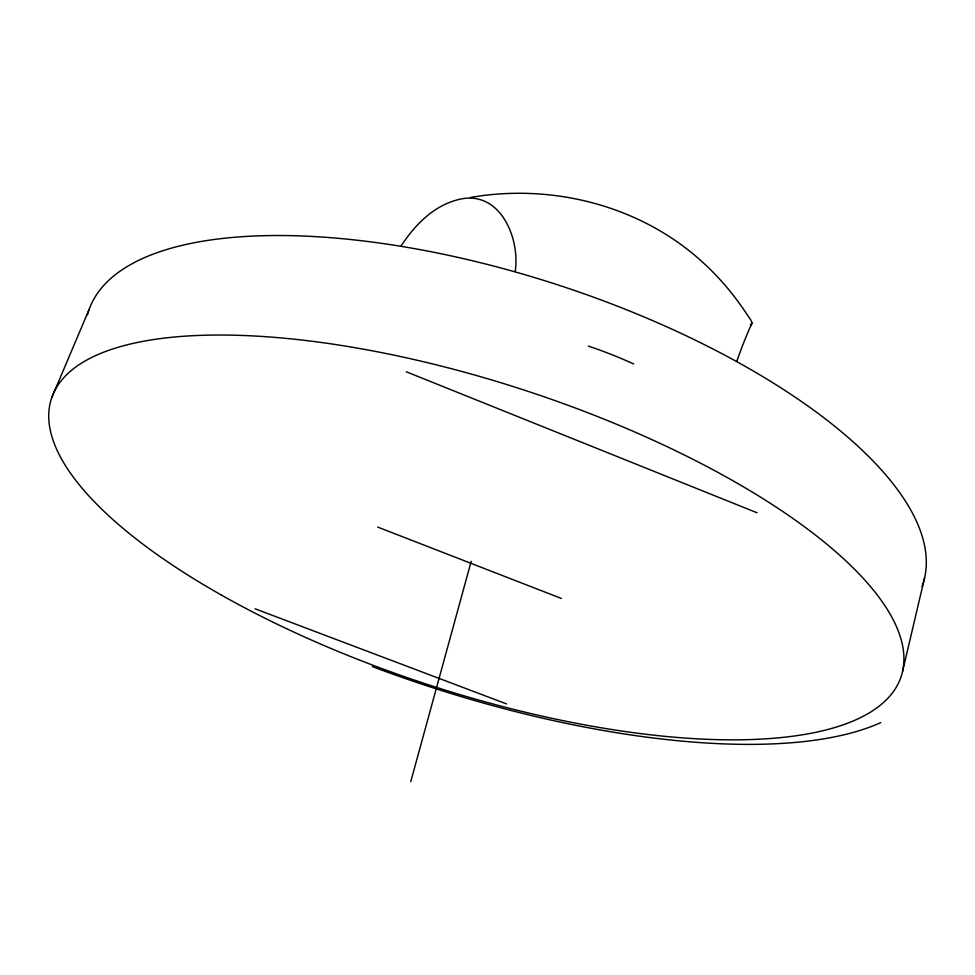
<?xml version="1.0" encoding="UTF-8"?>
<svg xmlns="http://www.w3.org/2000/svg" width="975" height="975" viewBox="0 0 975 975"><rect width="100%" height="100%" fill="white"/><g stroke="black" fill="none" stroke-linecap="round" stroke-linejoin="round"><path stroke-width="1.46" d="M515.239 271.416C520.357 236.364 498.457 186.883 455.581 200.375C432.12 207.139 414.314 225.871 401.237 245.7M902.594 671.275L924.592 577.822M410.768 781.609L471.181 561.344M470.474 197.474C553.264 182.971 643.013 206.225 704.754 264.188C720.976 279.191 735.162 296.315 747.228 314.803C749.617 318.679 754.175 322.469 750.348 326.771C745.314 338.008 740.963 349.525 736.856 361.128M51.858 397.434L89.213 309.233M750.384 325.187L752.139 322.688M588.291 346.076L595.055 348.367A207.809 85.507 17.6 0 1 633.701 363.967M255.109 608.802L506.488 703.901M377.678 527.073L561.381 598.455M406.222 371.755L757.088 512.789M880.766 722.572A471.254 164.714 18.1 0 1 372.328 666.571M87.482 314.767A438.908 170.759 18.1 0 1 557.395 284.737A438.908 170.759 18.1 0 1 922.045 586.45M221.154 594.933A446.989 154.915 18.1 0 0 901.071 676.723A446.989 154.915 18.1 0 0 306.808 340.628A446.989 154.915 18.1 0 0 221.154 594.933"/></g></svg>
